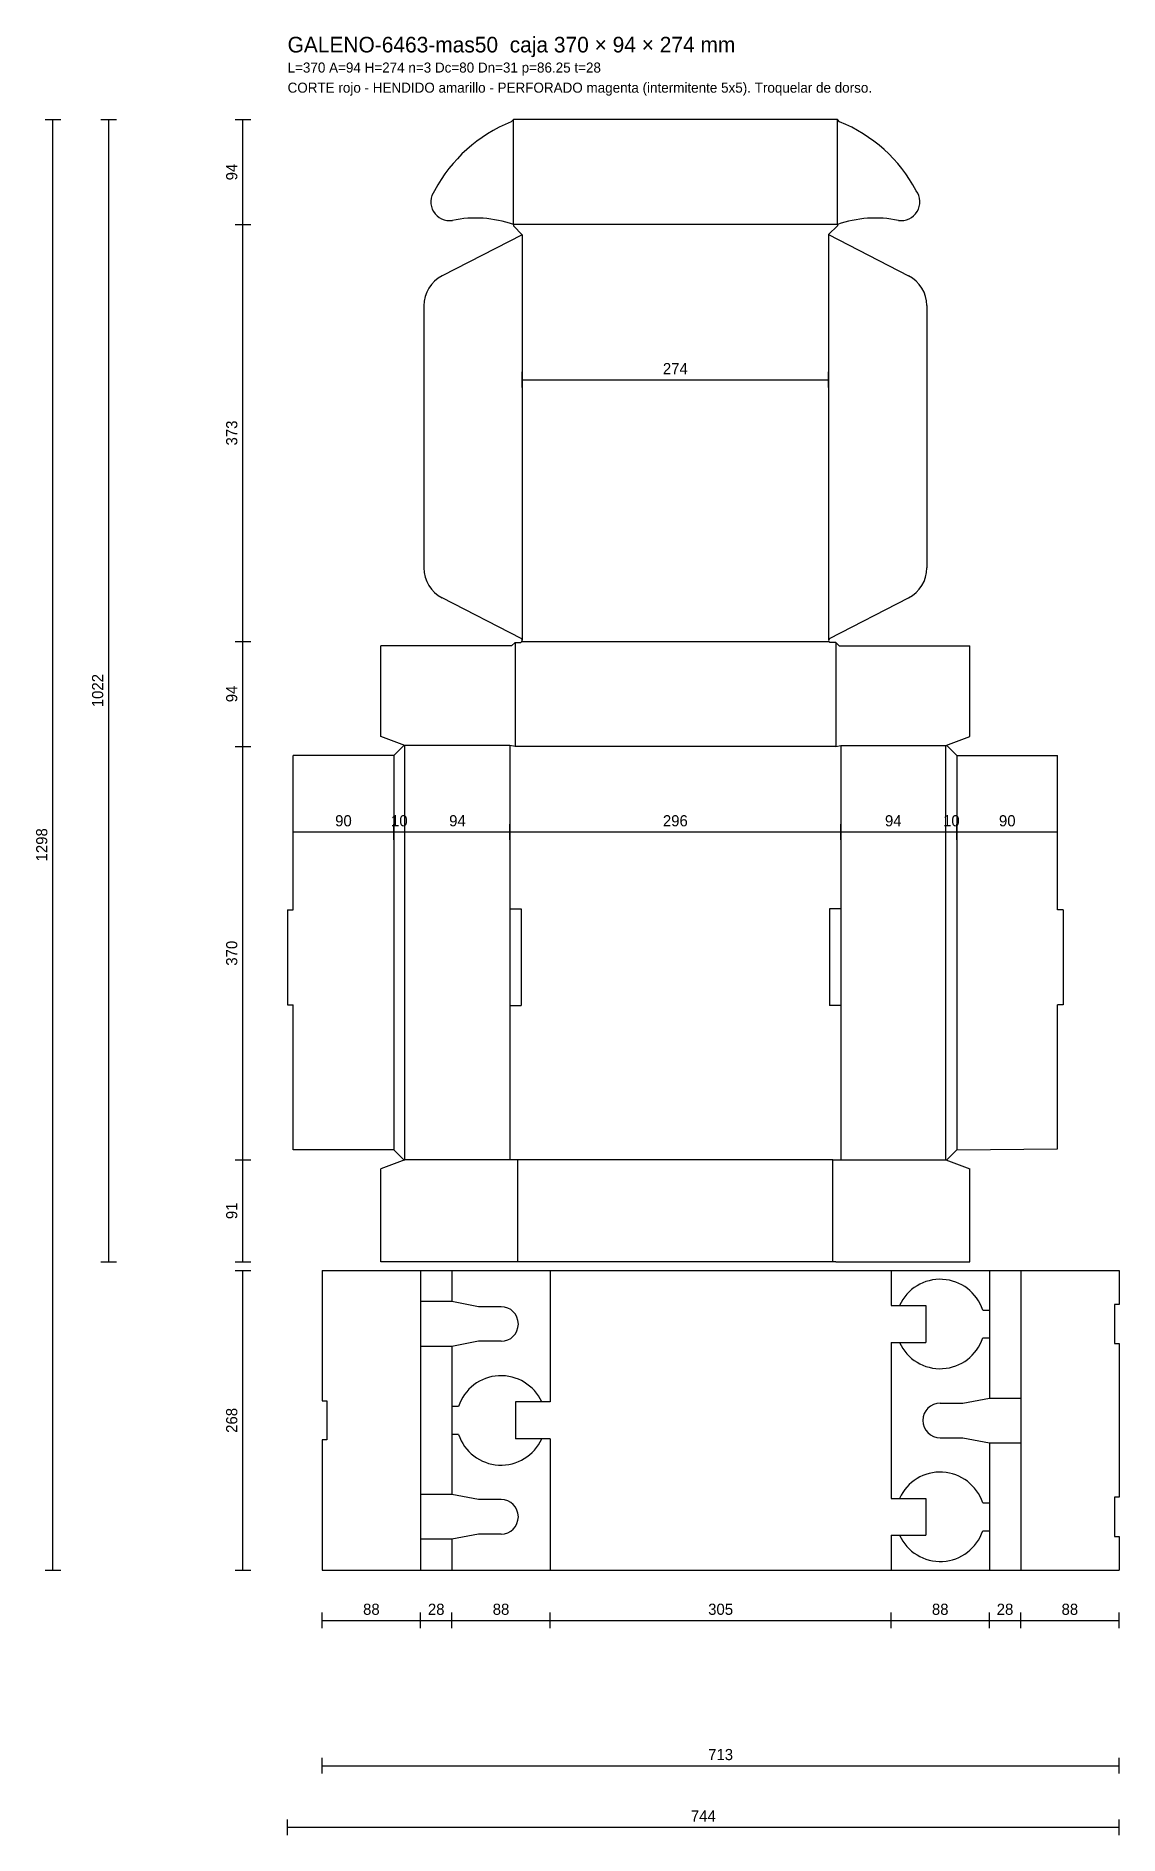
# Model space of a CAD drawing. Header units: millimetres. Extents: x 300 to 1269, y -1552 to 58.
import ezdxf
from ezdxf.enums import TextEntityAlignment as Align

# ---------------------------------------------------------------- set-up
doc = ezdxf.new("R2010")
doc.units = ezdxf.units.MM
for name, color, linetype in [('CORTE', 1, 'CONTINUOUS'), ('COTAS', 5, 'CONTINUOUS'), ('HENDIDO', 2, 'CONTINUOUS'), ('PERFORADO', 6, 'CONTINUOUS')]:
    doc.layers.add(name, color=color, linetype=linetype)

msp = doc.modelspace()

# ---------------------------------------------------------------- linework, layer by layer
at = {"layer": 'CORTE', "color": 1}
for p, q in [((725.019, -19.093), (727.018, -17.093)), ((1017.016, -17.093), (727.018, -17.093)), ((1019.017, -19.093), (1017.016, -17.093)), ((727.017, -111.093), (727.017, -112.155)), ((727.017, -112.155), (735.017, -120.155)), ((1017.017, -112.093), (1009.017, -120.093)), ((1017.016, -111.093), (1017.017, -112.093)), ((735.017, -120.155), (663.3, -157.026)), ((1009.017, -120.093), (1080.734, -156.963)), ((647.017, -183.706), (647.017, -418.343)), ((1097.017, -183.644), (1097.017, -418.343)), ((734.164, -481.455), (663.3, -445.024)), ((1009.87, -481.456), (1080.734, -445.024)), ((608.517, -569.093), (608.517, -487.927)), ((725.517, -487.927), (608.517, -487.927)), ((725.517, -487.927), (728.517, -484.927)), ((728.517, -484.927), (733.816, -484.928)), ((1015.517, -484.927), (1010.219, -484.928)), ((1018.517, -487.927), (1015.517, -484.927)), ((1018.517, -487.927), (1135.517, -487.927)), ((1135.517, -569.093), (1135.517, -487.927)), ((630.017, -577.093), (608.517, -569.093)), ((629.017, -577.093), (620.017, -586.093)), ((629.017, -577.093), (630.017, -577.093)), ((724.017, -577.093), (630.017, -577.093)), ((728.517, -578.093), (724.017, -577.093)), ((1015.517, -578.093), (1020.017, -577.093)), ((1020.017, -577.093), (1115.017, -577.093)), ((1114.017, -577.093), (1135.517, -569.093)), ((1115.017, -577.093), (1124.017, -586.093)), ((530.017, -724.343), (530.017, -586.093)), ((620.017, -586.093), (530.017, -586.093)), ((1124.017, -586.093), (1214.017, -586.093)), ((1214.017, -724.343), (1214.017, -586.093)), ((525.017, -724.343), (525.017, -809.343)), ((525.017, -724.343), (530.017, -724.343)), ((724.017, -723.343), (724.017, -809.843)), ((724.017, -723.343), (734.017, -723.343)), ((734.017, -723.343), (734.017, -809.843)), ((1020.017, -723.343), (1010.017, -723.343)), ((1010.017, -723.343), (1010.017, -809.843)), ((1020.017, -723.343), (1020.017, -809.843)), ((1219.017, -724.343), (1214.017, -724.343)), ((1219.017, -724.343), (1219.017, -809.343)), ((525.017, -809.343), (530.017, -809.343)), ((530.017, -939.093), (530.017, -809.343)), ((724.017, -809.843), (734.017, -809.843)), ((1020.017, -809.843), (1010.017, -809.843)), ((1214.017, -938.093), (1214.017, -809.343)), ((1219.017, -809.343), (1214.017, -809.343)), ((620.017, -939.093), (530.017, -939.093)), ((630.017, -948.093), (608.517, -956.093)), ((629.017, -948.093), (620.017, -939.093)), ((629.017, -948.093), (630.017, -948.093)), ((731.017, -948.093), (630.017, -948.093)), ((1013.017, -948.093), (1114.017, -948.093)), ((1114.017, -948.093), (1135.517, -956.093)), ((1114.017, -948.093), (1115.017, -948.093)), ((1115.017, -948.093), (1124.017, -939.093)), ((1124.017, -939.093), (1214.017, -938.093)), ((608.517, -1039.093), (608.517, -956.093)), ((1135.517, -1039.093), (1135.517, -956.093)), ((728.517, -1039.093), (608.517, -1039.093)), ((1015.517, -1039.093), (728.517, -1039.093)), ((1015.517, -1039.093), (1135.517, -1039.093)), ((556, -1047.1), (556, -1163.6)), ((556, -1047.1), (1269, -1047.1)), ((1269, -1047.1), (1269, -1077.35)), ((672, -1074.85), (644, -1074.85)), ((644, -1074.85), (644, -1114.85)), ((695.8, -1079.35), (672, -1074.85)), ((1065, -1078.35), (1096, -1078.35)), ((1096, -1078.35), (1096, -1111.35)), ((1269, -1077.35), (1265, -1077.35)), ((1265, -1077.35), (1265, -1112.35)), ((716, -1079.35), (695.8, -1079.35)), ((1146.997, -1082.35), (1153, -1082.35)), ((1153, -1082.35), (1153, -1107.35)), ((695.8, -1110.35), (672, -1114.85)), ((716, -1110.35), (695.8, -1110.35)), ((1146.997, -1107.35), (1153, -1107.35)), ((672, -1114.85), (644, -1114.85)), ((1065, -1111.35), (1096, -1111.35)), ((1265, -1112.35), (1269, -1112.35)), ((1269, -1112.35), (1269, -1249.85)), ((556, -1163.6), (560, -1163.6)), ((560, -1163.6), (560, -1198.6)), ((678.003, -1168.6), (672, -1168.6)), ((672, -1168.6), (672, -1193.6)), ((760, -1164.6), (729, -1164.6)), ((729, -1164.6), (729, -1197.6)), ((1109, -1165.6), (1129.2, -1165.6)), ((1129.2, -1165.6), (1153, -1161.1)), ((1153, -1161.1), (1181, -1161.1)), ((1181, -1161.1), (1181, -1201.1)), ((560, -1198.6), (556, -1198.6)), ((556, -1198.6), (556, -1315.1)), ((678.003, -1193.6), (672, -1193.6)), ((760, -1197.6), (729, -1197.6)), ((1109, -1196.6), (1129.2, -1196.6)), ((1129.2, -1196.6), (1153, -1201.1)), ((1153, -1201.1), (1181, -1201.1)), ((672, -1247.35), (644, -1247.35)), ((644, -1247.35), (644, -1287.35)), ((695.8, -1251.85), (672, -1247.35)), ((716, -1251.85), (695.8, -1251.85)), ((1065, -1250.85), (1096, -1250.85)), ((1096, -1250.85), (1096, -1283.85)), ((1146.997, -1254.85), (1153, -1254.85)), ((1153, -1254.85), (1153, -1279.85)), ((1269, -1249.85), (1265, -1249.85)), ((1265, -1249.85), (1265, -1284.85)), ((672, -1287.35), (644, -1287.35)), ((695.8, -1282.85), (672, -1287.35)), ((716, -1282.85), (695.8, -1282.85)), ((1065, -1283.85), (1096, -1283.85)), ((1146.997, -1279.85), (1153, -1279.85)), ((1265, -1284.85), (1269, -1284.85)), ((1269, -1284.85), (1269, -1315.1)), ((556, -1315.1), (1269, -1315.1))]:
    msp.add_line(p, q, dxfattribs=at)
for centre, radius, start, end in [((775.558, -144.062), 134.802, 112.019, 152.027), ((968.475, -144.063), 134.803, 27.973, 67.98), ((670, -90.799), 16.776, 143.557, 278.545), ((1074.034, -90.798), 16.775, 261.453, 36.443), ((693.158, -206.294), 101.043, 70.422, 101.802), ((1050.876, -206.294), 101.043, 78.199, 109.579), ((677.017, -183.706), 30, 117.209, 180), ((1067.017, -183.644), 30, 0, 62.792), ((677.017, -418.343), 30, 180, 242.792), ((1067.017, -418.343), 30, 297.208, 0), ((733.017, -483.094), 2, 293.539, 55.013), ((1011.017, -483.094), 2, 125.005, 246.475), ((1109, -1094.85), 40, 18.21, 155.638), ((716, -1094.85), 15.5, 270, 90), ((1109, -1094.85), 40, 204.362, 341.79), ((716, -1181.1), 40, 24.362, 161.79), ((1109, -1181.1), 15.5, 90, 270), ((716, -1181.1), 40, 198.21, 335.638), ((1109, -1267.35), 40, 18.21, 155.638), ((716, -1267.35), 15.5, 270, 90), ((1109, -1267.35), 40, 204.362, 341.79)]:
    msp.add_arc(centre, radius, start, end, dxfattribs=at)
at = {"layer": 'COTAS', "color": 5}
for p, q in [((308.017, -17.093), (322.017, -17.093)), ((315.017, -1315.1), (315.017, -17.093)), ((358.017, -17.1), (372.017, -17.1)), ((365.017, -1039.1), (365.017, -17.1)), ((478.017, -17.1), (492.017, -17.1)), ((485.017, -111.1), (485.017, -17.1)), ((478.017, -111.1), (492.017, -111.1)), ((478.017, -111.1), (492.017, -111.1)), ((485.017, -484.1), (485.017, -111.1)), ((735, -257), (735, -243)), ((735, -250), (1009, -250)), ((1009, -257), (1009, -243)), ((478.017, -484.1), (492.017, -484.1)), ((478.017, -484.1), (492.017, -484.1)), ((485.017, -578.1), (485.017, -484.1)), ((478.017, -578.1), (492.017, -578.1)), ((478.017, -578.1), (492.017, -578.1)), ((485.017, -948.1), (485.017, -578.1)), ((530, -661.55), (530, -647.55)), ((530, -654.55), (620, -654.55)), ((620, -661.55), (620, -647.55)), ((620, -661.55), (620, -647.55)), ((620, -654.55), (630, -654.55)), ((630, -661.55), (630, -647.55)), ((630, -661.55), (630, -647.55)), ((630, -654.55), (724, -654.55)), ((724, -661.55), (724, -647.55)), ((724, -661.55), (724, -647.55)), ((724, -654.55), (1020, -654.55)), ((1020, -661.55), (1020, -647.55)), ((1020, -661.55), (1020, -647.55)), ((1020, -654.55), (1114, -654.55)), ((1114, -661.55), (1114, -647.55)), ((1114, -661.55), (1114, -647.55)), ((1114, -654.55), (1124, -654.55)), ((1124, -661.55), (1124, -647.55)), ((1124, -661.55), (1124, -647.55)), ((1124, -654.55), (1214, -654.55)), ((1214, -661.55), (1214, -647.55)), ((478.017, -948.1), (492.017, -948.1)), ((478.017, -948.1), (492.017, -948.1)), ((485.017, -1039.1), (485.017, -948.1)), ((358.017, -1039.1), (372.017, -1039.1)), ((478.017, -1039.1), (492.017, -1039.1)), ((478.017, -1047.1), (492.017, -1047.1)), ((485.017, -1315.1), (485.017, -1047.1)), ((308.017, -1315.1), (322.017, -1315.1)), ((478.017, -1315.1), (492.017, -1315.1)), ((556, -1367.1), (556, -1353.1)), ((556, -1360.1), (644, -1360.1)), ((644, -1367.1), (644, -1353.1)), ((644, -1367.1), (644, -1353.1)), ((644, -1360.1), (672, -1360.1)), ((672, -1367.1), (672, -1353.1)), ((672, -1367.1), (672, -1353.1)), ((672, -1360.1), (760, -1360.1)), ((760, -1367.1), (760, -1353.1)), ((760, -1367.1), (760, -1353.1)), ((760, -1360.1), (1065, -1360.1)), ((1065, -1367.1), (1065, -1353.1)), ((1065, -1367.1), (1065, -1353.1)), ((1065, -1360.1), (1153, -1360.1)), ((1153, -1367.1), (1153, -1353.1)), ((1153, -1367.1), (1153, -1353.1)), ((1153, -1360.1), (1181, -1360.1)), ((1181, -1367.1), (1181, -1353.1)), ((1181, -1367.1), (1181, -1353.1)), ((1181, -1360.1), (1269, -1360.1)), ((1269, -1367.1), (1269, -1353.1)), ((556, -1497.1), (556, -1483.1)), ((556, -1490.1), (1269, -1490.1)), ((1269, -1497.1), (1269, -1483.1)), ((525.017, -1552.1), (525.017, -1538.1)), ((525.017, -1545.1), (1269, -1545.1)), ((1269, -1552.1), (1269, -1538.1))]:
    msp.add_line(p, q, dxfattribs=at)
at = {"layer": 'HENDIDO', "color": 2}
for p, q in [((727.017, -111.093), (727.018, -17.093)), ((1017.016, -111.093), (1017.016, -17.093)), ((1017.016, -111.093), (727.016, -111.093)), ((735.017, -120.155), (735.017, -483.093)), ((1009.017, -120.093), (1009.017, -483.093)), ((728.517, -484.927), (728.517, -578.093)), ((734.749, -484.093), (1009.285, -484.093)), ((1015.517, -484.927), (1015.517, -578.093)), ((630.017, -948.093), (630.017, -577.093)), ((724.017, -577.093), (724.017, -723.343)), ((1015.517, -578.093), (728.517, -578.093)), ((1020.017, -577.093), (1020.017, -723.343)), ((1114.017, -948.093), (1114.017, -577.093)), ((620.017, -586.093), (620.017, -939.093)), ((1124.017, -586.093), (1124.017, -939.093)), ((724.017, -809.843), (724.017, -948.093)), ((1020.017, -809.843), (1020.017, -948.093)), ((1013.017, -948.093), (731.017, -948.093)), ((731.017, -1039.093), (731.017, -948.093)), ((1013.017, -1039.093), (1013.017, -948.093)), ((644, -1047.1), (644, -1074.85)), ((672, -1047.1), (672, -1074.85)), ((1153, -1047.1), (1153, -1082.35)), ((1181, -1047.1), (1181, -1161.1)), ((1153, -1107.35), (1153, -1161.1)), ((644, -1114.85), (644, -1247.35)), ((672, -1114.85), (672, -1168.6)), ((672, -1193.6), (672, -1247.35)), ((1153, -1201.1), (1153, -1254.85)), ((1181, -1201.1), (1181, -1315.1)), ((644, -1287.35), (644, -1315.1)), ((672, -1287.35), (672, -1315.1)), ((1153, -1279.85), (1153, -1315.1))]:
    msp.add_line(p, q, dxfattribs=at)
at = {"layer": 'PERFORADO', "color": 6}
for p, q in [((760, -1047.1), (760, -1164.6)), ((1065, -1047.1), (1065, -1078.35)), ((1065, -1111.35), (1065, -1250.85)), ((760, -1197.6), (760, -1315.1)), ((1065, -1283.85), (1065, -1315.1))]:
    msp.add_line(p, q, dxfattribs=at)

# ---------------------------------------------------------------- texts
at = {"layer": 'COTAS', "color": 5}
for s, height, p in [('GALENO-6463-mas50  caja 370 × 94 × 274 mm', 14, (525.017, 42.907)), ('L=370 A=94 H=274 n=3 Dc=80 Dn=31 p=86.25 t=28', 9, (525.017, 24.907)), ('CORTE rojo - HENDIDO amarillo - PERFORADO magenta (intermitente 5x5). Troquelar de dorso.', 9, (525.017, 6.907))]:
    msp.add_text(s, height=height, dxfattribs=at).set_placement(p)
for s, p in [('94', (480.017, -64.1)), ('373', (480.017, -297.6)), ('1022', (360.017, -528.1)), ('94', (480.017, -531.1)), ('1298', (310.017, -666.096)), ('370', (480.017, -763.1)), ('91', (480.017, -993.6)), ('268', (480.017, -1181.1))]:
    msp.add_text(s, height=10, rotation=90, dxfattribs=at).set_placement(p, align=Align.CENTER)
for s, p in [('274', (872, -245)), ('90', (575, -649.55)), ('10', (625, -649.55)), ('94', (677, -649.55)), ('296', (872, -649.55)), ('94', (1067, -649.55)), ('10', (1119, -649.55)), ('90', (1169, -649.55)), ('88', (600, -1355.1)), ('28', (658, -1355.1)), ('88', (716, -1355.1)), ('305', (912.5, -1355.1)), ('88', (1109, -1355.1)), ('28', (1167, -1355.1)), ('88', (1225, -1355.1)), ('713', (912.5, -1485.1)), ('744', (897.009, -1540.1))]:
    msp.add_text(s, height=10, dxfattribs=at).set_placement(p, align=Align.CENTER)

doc.saveas('drawing.dxf')
